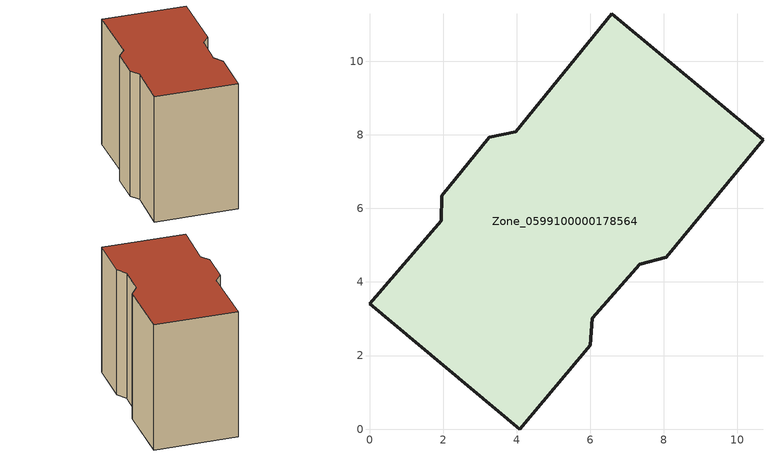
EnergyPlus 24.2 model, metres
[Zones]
Zone_0599100000178564
 floor ground (C_G): 1.95,5.67 1.96,6.34 3.26,7.93 3.98,8.08 6.59,11.29 10.7,7.86 8.07,4.67 7.34,4.49 6.05,3.01 6,2.28 4.08,0 0,3.41 z0
 wall outside (C_F): 1.95,5.67 0,3.41 4.08,0 6,2.28 6.05,3.01 7.34,4.49 8.07,4.67 10.7,7.86 6.59,11.29 3.98,8.08 3.26,7.93 1.96,6.34 1.95,5.67 z0:8.59
 roof outside (C_R): 1.96,6.34 1.95,5.67 0,3.41 4.08,0 6,2.28 6.05,3.01 7.34,4.49 8.07,4.67 10.7,7.86 6.59,11.29 3.98,8.08 3.26,7.93 z8.59
[BUILDING]
Pand.0599100000178564: North Axis=0; Terrain=City; Loads Convergence Tolerance Value=0.04; Temperature Convergence Tolerance Value=0.4; Solar Distribution=FullExterior; Maximum Number of Warmup Days=25; Minimum Number of Warmup Days=1
[Site:Location]
Rotterdam.The.Hague.AP_ZH_NLD Design_Conditions: Latitude=51.96; Longitude=4.45; Time Zone=1; Elevation=-4.5
[SITE:GROUNDTEMPERATURE:BUILDINGSURFACE]
18, 18, 18, 18, 18, 18, 18, 18, 18, 18, 18, 18
[MATERIAL] Thermal Absorptance=0.9; Solar Absorptance=0.7; Visible Absorptance=0.7
Name | Roughness | Thickness | Conductivity | Density | Specific Heat
G.TI.1946 | MediumSmooth | 0.15 | 1 | 540 | 1210
F.TI.1946 | Rough | 0.3 | 0.857143 | 1920 | 840
R.TI.1946 | MediumRough | 0.2 | 0.1 | 1500 | 1000
[CONSTRUCTION]
C_G: G.TI.1946
C_F: F.TI.1946
C_R: R.TI.1946
[ZONE]
Zone_0599100000178564: Type=1; Multiplier=1; Ceiling Height=Autocalculate; Volume=Autocalculate; Floor Area=autocalculate; Part of Total Floor Area=Yes
[ZONEINFILTRATION:DESIGNFLOWRATE]
Infil_Zone_0599100000178564: Zone or ZoneList or Space or SpaceList=Zone_0599100000178564; Schedule=AlwaysOn; Design Flow Rate Calculation Method=Flow/Area; Flow Rate per Floor Area=0.003; Constant Term Coefficient=1; Temperature Term Coefficient=0; Velocity Term Coefficient=0; Velocity Squared Term Coefficient=0
[HVACTEMPLATE:ZONE:IDEALLOADSAIRSYSTEM]
Zone_0599100000178564: Maximum Heating Supply Air Temperature=50; Minimum Cooling Supply Air Temperature=13; Maximum Heating Supply Air Humidity Ratio=0.0156; Minimum Cooling Supply Air Humidity Ratio=0.0077; Heating Limit=NoLimit; Cooling Limit=NoLimit; Dehumidification Control Type=ConstantSensibleHeatRatio; Cooling Sensible Heat Ratio=0.7; Dehumidification Setpoint=60; Humidification Control Type=None; Humidification Setpoint=30; Outdoor Air Method=None; Outdoor Air Flow Rate per Person=0.00944; Outdoor Air Flow Rate per Zone Floor Area=0; Outdoor Air Flow Rate per Zone=0; Demand Controlled Ventilation Type=None; Outdoor Air Economizer Type=NoEconomizer; Heat Recovery Type=None; Sensible Heat Recovery Effectiveness=0.7; Latent Heat Recovery Effectiveness=0.65
[ZONECONTROL:THERMOSTAT]
ThermostatControl_Zone_0599100000178564: Zone or ZoneList=Zone_0599100000178564; Control Type Schedule=DualSetpointControlType; Control 1=Thermostat_Zone_0599100000178564; Temperature Difference Between Cutout And Setpoint=0
[THERMOSTATSETPOINT:DUALSETPOINT]
Thermostat_Zone_0599100000178564: Heating Setpoint Temperature Schedule=HeatingSetpoint_Zone_0599100000178564; Cooling Setpoint Temperature Schedule=CoolingSetpoint_Zone_0599100000178564
[SCHEDULE:COMPACT]
HeatingSetpoint_Zone_0599100000178564: Through: 12/31, For: AllDays, Until: 24:00, 21
CoolingSetpoint_Zone_0599100000178564: Through: 12/31, For: AllDays, Until: 24:00, 24
DualSetpointControlType: Through: 12/31, For: AllDays, Until: 24:00, 4
AlwaysOn: Through: 12/31, For: AllDays, Until: 24:00, 1
